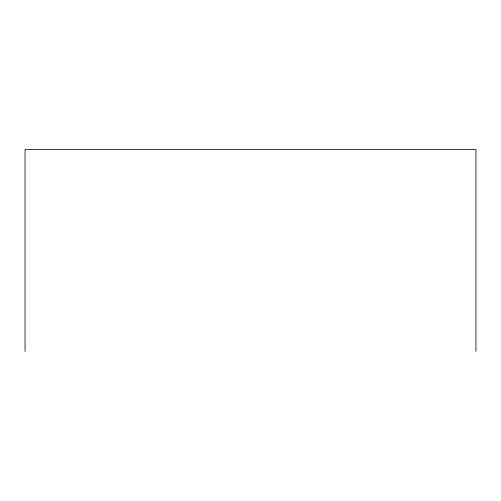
<?xml version="1.0" encoding="UTF-8"?>
<svg xmlns="http://www.w3.org/2000/svg" width="501" height="501" viewBox="0 0 501 501"><rect width="100%" height="100%" fill="white"/><g stroke="black" fill="none" stroke-linecap="round" stroke-linejoin="round"><path stroke-width="0.75" d="M475.95 351.533L475.95 149.467L25.05 149.467L25.05 351.533"/></g></svg>
